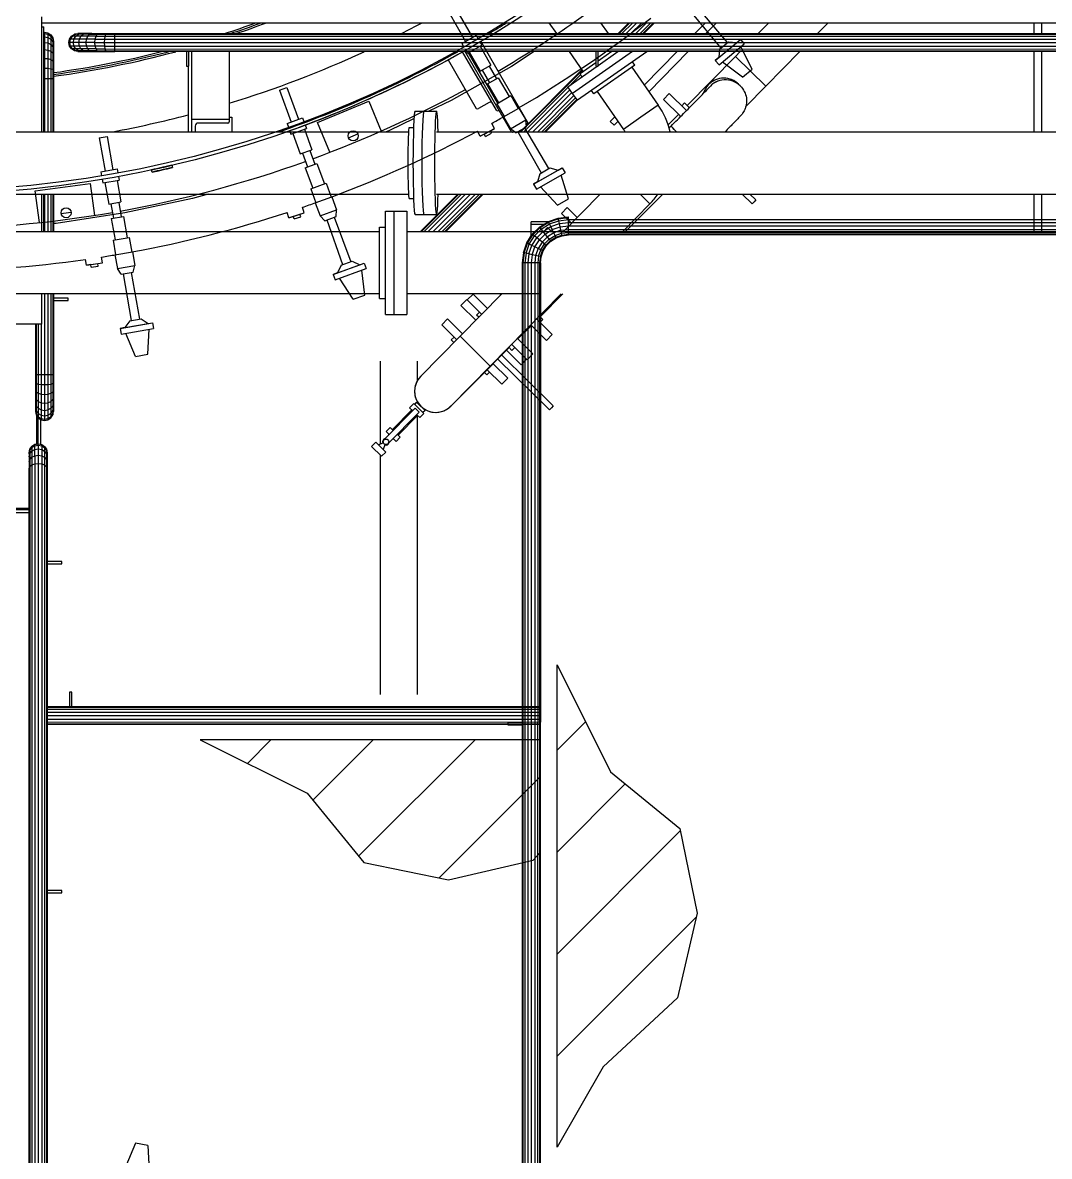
# Model space of a CAD drawing. Header units: metres. Extents: x 0 to 63075, y 0 to 44550.
# Drawn here: x 56912.6 to 57329, y 39529.9 to 39989.9 of the extents above; entities that cross this region are included whole.
import ezdxf

# ---------------------------------------------------------------- set-up
doc = ezdxf.new("R2010")
doc.units = ezdxf.units.M
doc.header["$LTSCALE"] = 75
for name, color, linetype in [('GSB', 7, 'Continuous'), ('ML6', 1, 'Continuous'), ('SDM', 7, 'Continuous'), ('SL1', 8, 'Continuous')]:
    doc.layers.add(name, color=color, linetype=linetype)
doc.styles.add('ROMANS', font='ROMANS.SHX')
doc.dimstyles.new('75___1-75', dxfattribs={"dimscale": 75, "dimtxt": 2.5, "dimasz": 2, "dimexe": 1.5, "dimexo": 1, "dimgap": 0.5, "dimtad": 1, "dimdec": 0, "dimzin": 12, "dimtxsty": 'ROMANS', "dimcen": 0, "dimclrd": 256, "dimclre": 256, "dimclrt": 3, "dimazin": 3, "dimtfac": 1, "dimtdec": 0, "dimtmove": 0, "dimatfit": 0, "dimfxl": 1, "dimlwd": -1, "dimlwe": -1, "dimarcsym": 0})
pattern_1 = [(44.99813, (316091.82, -18683.72), (-137.8813, 137.89033), [])]

# ---------------------------------------------------------------- blocks, each defined once
blk = doc.blocks.new('A$C6bae614f')
at = {"layer": 'SL1'}
h = blk.add_hatch(dxfattribs=at)
h.set_pattern_fill('_USER', color=256, scale=195, angle=44.9981, style=0, pattern_type=0)
h.set_pattern_definition(pattern_1)
h.paths.add_polyline_path([(394598, 38079.9), (394598, 39383.2), (394742.2, 39093.9), (394929.4, 38941.4), (394976.4, 38712), (394923.2, 38483.6), (394722.8, 38297.3)])
h = blk.add_hatch(dxfattribs=at)
h.set_pattern_fill('_USER', color=256, scale=195, angle=44.9981, style=0, pattern_type=0)
h.set_pattern_definition(pattern_1)
h.paths.add_polyline_path([(394598, 38079.9), (394598, 39383.2), (394742.2, 39093.9), (394929.4, 38941.4), (394976.4, 38712), (394923.2, 38483.6), (394722.8, 38297.3)])
h = blk.add_hatch(dxfattribs=at)
h.set_pattern_fill('_USER', color=256, scale=195, angle=44.9981, style=0, pattern_type=0)
h.set_pattern_definition([(44.99813, (326091.56, -18363.04), (-137.8813, 137.89033), [])])
h.paths.add_polyline_path([(394552.6, 39180.6), (393633.8, 39180.7), (393923, 39036.4), (394075.5, 38849.2), (394304.9, 38802.2), (394533.3, 38855.4), (394552.6, 39055.8)])
for p, q in [((394305.1, 41147), (394350.8, 41067.9)), ((394323.6, 41157.7), (394369.3, 41078.6)), ((394958.4, 41148.5), (395040.1, 41049.7)), ((394974.7, 41162.2), (395057.8, 41064.6)), ((393206.3, 40823.8), (393206.3, 41134.2)), ((393206.3, 41118.1), (401449.3, 41117.9)), ((394575.9, 41118.1), (394596.3, 41089)), ((394715.4, 41118.1), (394735.8, 41089)), ((394763, 41089), (394792.1, 41118.1)), ((394765.6, 41089), (394794.7, 41118.1)), ((394773.1, 41089), (394802.2, 41118.1)), ((394784.3, 41089), (394813.4, 41118.1)), ((394797.5, 41089), (394826.6, 41118.1)), ((394810.7, 41089), (394839.8, 41118.1)), ((394821.9, 41089), (394851, 41118.1)), ((394829.4, 41089), (394858.5, 41118.1)), ((394861.1, 41118.1), (394832, 41089)), ((394998.7, 41118.1), (394970, 41089)), ((395028.6, 41118.1), (395000, 41089)), ((395169.6, 41118.1), (395140.9, 41089)), ((395329.9, 41118.1), (395301.3, 41089)), ((395885.5, 41118), (395885.5, 41088.9)), ((395906.8, 41118), (395906.8, 41088.9)), ((393206.3, 41107.6), (393211.5, 41107.6)), ((393211.5, 40823.8), (393211.5, 41107.6)), ((393211.5, 41092.2), (393213.3, 41092.5)), ((393211.5, 41089.1), (393213.3, 41089.4)), ((393211.5, 41079.9), (393213.3, 41080.2)), ((393213.3, 41092.5), (393213.3, 40823.8)), ((393213.3, 41092.5), (393222.6, 41090.7)), ((393213.3, 41089.4), (393222.6, 41087.6)), ((393213.3, 41080.2), (393222.6, 41078.5)), ((393222.6, 41090.7), (393222.6, 40823.8)), ((393222.6, 41090.7), (393230.5, 41085.4)), ((393222.6, 41087.6), (393230.5, 41082.4)), ((393230.5, 41085.4), (393230.5, 40823.8)), ((393230.5, 41085.4), (393235.8, 41077.5)), ((393230.5, 41082.4), (393235.8, 41074.7)), ((393280.7, 41074), (393286, 41081.9)), ((393283.8, 41074), (393289, 41081.9)), ((393286, 41081.9), (393294, 41087.2)), ((393352.4, 41081.9), (393286, 41081.9)), ((393289, 41081.9), (393296.7, 41087.2)), ((393292.9, 41074), (393297.6, 41081.9)), ((393294, 41087.2), (393303.3, 41089)), ((393335.1, 41087.2), (393294, 41087.2)), ((393296.7, 41087.2), (393305.8, 41089)), ((393297.6, 41081.9), (393304.8, 41087.2)), ((393340.9, 41089), (393303.3, 41089)), ((393304.8, 41087.2), (393313.2, 41089)), ((393307.5, 41074), (393311.6, 41081.9)), ((393311.6, 41081.9), (393317.8, 41087.2)), ((393317.8, 41087.2), (393325.1, 41089)), ((393326.9, 41074), (393330.2, 41081.9)), ((393330.2, 41081.9), (393335.1, 41087.2)), ((393335.1, 41087.2), (393340.9, 41089)), ((393335.1, 41087.2), (393355.8, 41087.2)), ((393340.9, 41089), (393359.9, 41089)), ((393350.1, 41074), (393352.4, 41081.9)), ((393352.4, 41081.9), (393355.8, 41087.2)), ((393352.4, 41081.9), (393377.2, 41081.9)), ((393355.8, 41087.2), (393359.9, 41089)), ((393355.8, 41087.2), (393379, 41087.2)), ((393359.9, 41089), (393381, 41089)), ((393376, 41074), (393377.2, 41081.9)), ((393377.2, 41081.9), (393379, 41087.2)), ((393377.2, 41081.9), (401441.2, 41081.6)), ((393379, 41087.2), (393381, 41089)), ((393379, 41087.2), (393403.3, 41087.2)), ((393381, 41089), (393403.3, 41089)), ((393403.3, 41089), (401441.2, 41088.8)), ((393403.3, 41087.2), (393403.3, 41089)), ((393403.3, 41081.9), (393403.3, 41087.2)), ((393403.3, 41087.2), (401441.2, 41086.9)), ((393403.3, 41074), (393403.3, 41081.9)), ((394340.8, 41062.1), (394379.3, 41084.4)), ((394379.3, 41084.4), (394384.8, 41074.9)), ((393211.5, 41065.1), (393213.3, 41065.4)), ((393213.3, 41065.4), (393222.6, 41063.9)), ((393222.6, 41078.5), (393230.5, 41073.8)), ((393222.6, 41063.9), (393230.5, 41059.8)), ((393230.5, 41073.8), (393235.8, 41066.6)), ((393230.5, 41059.8), (393235.8, 41053.6)), ((393235.8, 41074.7), (393235.8, 41077.5)), ((393235.8, 41077.5), (393237.7, 41068.1)), ((393235.8, 41074.7), (393237.7, 41065.6)), ((393235.8, 41074.7), (393235.8, 40823.8)), ((393235.8, 41066.6), (393237.7, 41058.2)), ((393235.8, 41053.6), (393237.7, 41046.3)), ((393237.7, 41065.6), (393237.7, 41068.1)), ((393237.7, 41065.6), (393237.7, 40823.8)), ((393278.9, 41064.6), (393280.7, 41074)), ((393349.3, 41064.6), (393278.9, 41064.6)), ((393280.7, 41055.3), (393278.9, 41064.6)), ((393350.1, 41074), (393280.7, 41074)), ((393350.1, 41055.3), (393280.7, 41055.3)), ((393286, 41047.4), (393280.7, 41055.3)), ((393282, 41064.6), (393283.8, 41074)), ((393283.8, 41055.3), (393282, 41064.6)), ((393289, 41047.4), (393283.8, 41055.3)), ((393291.2, 41064.6), (393292.9, 41074)), ((393292.9, 41055.3), (393291.2, 41064.6)), ((393297.6, 41047.4), (393292.9, 41055.3)), ((393306, 41064.6), (393307.5, 41074)), ((393307.5, 41055.3), (393306, 41064.6)), ((393311.6, 41047.4), (393307.5, 41055.3)), ((393325.7, 41064.6), (393326.9, 41074)), ((393326.9, 41055.3), (393325.7, 41064.6)), ((393330.2, 41047.4), (393326.9, 41055.3)), ((393349.3, 41064.6), (393350.1, 41074)), ((393350.1, 41055.3), (393349.3, 41064.6)), ((393349.3, 41064.6), (393375.6, 41064.6)), ((393350.1, 41074), (393376, 41074)), ((393376, 41055.3), (393350.1, 41055.3)), ((393352.4, 41047.4), (393350.1, 41055.3)), ((393375.6, 41064.6), (393376, 41074)), ((393376, 41055.3), (393375.6, 41064.6)), ((393375.6, 41064.6), (401441.2, 41064.4)), ((393376, 41074), (401441.2, 41073.7)), ((393376, 41055.3), (401441.2, 41055)), ((393377.2, 41047.4), (393376, 41055.3)), ((393403.3, 41064.6), (393403.3, 41074)), ((393403.3, 41055.3), (393403.3, 41064.6)), ((393403.3, 41047.4), (393403.3, 41055.3)), ((394340.8, 41062.1), (394346.2, 41052.7)), ((394356, 41035.7), (394394.6, 41058)), ((394389.5, 41066.7), (394394.6, 41058)), ((394389.7, 41055.2), (394419.3, 41004)), ((394519.8, 40847.4), (394392.2, 41068.3)), ((395025.1, 41016.4), (395093.2, 41073.5)), ((395034.8, 41024.5), (395083.5, 41065.4)), ((395035.3, 41004.2), (395103.4, 41061.4)), ((395037, 41047.2), (395060.8, 41067.1)), ((395060.8, 41067.1), (395083.5, 41065.4)), ((395083.5, 41065.4), (395093.2, 41073.5)), ((395093.2, 41073.5), (395103.4, 41061.4)), ((395124.6, 40993.1), (395093.9, 41053.4)), ((393211.5, 41045.5), (393213.3, 41045.7)), ((393211.5, 41021.9), (393213.3, 41022.1)), ((393213.3, 41045.7), (393222.6, 41044.5)), ((393213.3, 41022.1), (393222.6, 41021.3)), ((393222.6, 41044.5), (393230.5, 41041.2)), ((393222.6, 41021.3), (393230.5, 41019)), ((393230.5, 41041.2), (393235.8, 41036.3)), ((393230.5, 41019), (393235.8, 41015.6)), ((393235.8, 41036.3), (393237.7, 41030.5)), ((393352.4, 41047.4), (393286, 41047.4)), ((393293.9, 41042.1), (393286, 41047.4)), ((393296.7, 41042.1), (393289, 41047.4)), ((393355.8, 41042.1), (393293.9, 41042.1)), ((393303.3, 41040.2), (393293.9, 41042.1)), ((393305.8, 41040.2), (393296.7, 41042.1)), ((393304.8, 41042.1), (393297.6, 41047.4)), ((393303.3, 41040.2), (393359.9, 41040.2)), ((393313.2, 41040.2), (393304.8, 41042.1)), ((393317.8, 41042.1), (393311.6, 41047.4)), ((393325.1, 41040.2), (393317.8, 41042.1)), ((393335.1, 41042.1), (393330.2, 41047.4)), ((393340.9, 41040.2), (393335.1, 41042.1)), ((393355.8, 41042.1), (393352.4, 41047.4)), ((393352.4, 41047.4), (393377.2, 41047.4)), ((393355.8, 41042.1), (393379, 41042.1)), ((393359.9, 41040.2), (393355.8, 41042.1)), ((393359.9, 41040.2), (393381, 41040.2)), ((393377.2, 41047.4), (401441.2, 41047.1)), ((393379, 41042.1), (393377.2, 41047.4)), ((393379, 41042.1), (401441.2, 41041.8)), ((393381, 41040.2), (393379, 41042.1)), ((393381, 41040.2), (393403.3, 41040.2)), ((393403.3, 41042.1), (393403.3, 41047.4)), ((393403.3, 41040.2), (393403.3, 41042.1)), ((401441.2, 41040), (393403.3, 41040.2)), ((393596.9, 41040.2), (393596.9, 41001.1)), ((393603.3, 41001.1), (393603.3, 41040.2)), ((393610.8, 41040.2), (393610.8, 40823.8)), ((393712.4, 41040.2), (393712.4, 40851)), ((394303.8, 41018.3), (394379.7, 40886.8)), ((394433.9, 40881.8), (394342.7, 41039.8)), ((394475.8, 40822), (394348.2, 41042.9)), ((394351, 41044.5), (394356, 41035.7)), ((394437.5, 40901), (394358.8, 41037.3)), ((394360.8, 41038.5), (394390.4, 40987.3)), ((394535.9, 41040.2), (394474.5, 41000.5)), ((394630.4, 41040.2), (394668.5, 40985.8)), ((394801.4, 41040.2), (394639.9, 40927.1)), ((394801.4, 41040.2), (394639.9, 40927.1)), ((394839.9, 41039.9), (394652.7, 40908.8)), ((394702.7, 41040.2), (394702.7, 41001.1)), ((394709.1, 41002.8), (394762.4, 41040.2)), ((394709.1, 41001.1), (394709.1, 41040.2)), ((394715.3, 41018.6), (394709.1, 41014.2)), ((394746.1, 41040.2), (394715.3, 41018.6)), ((394922, 41040.2), (394833.2, 40949.9)), ((394839.9, 41039.9), (394839.7, 41040.2)), ((394951.9, 41040.2), (394845.6, 40932.1)), ((395080.1, 41027.2), (394949.5, 40894.5)), ((395034.8, 41024.5), (395025.1, 41016.4)), ((395037, 41047.2), (395034.8, 41024.5)), ((395080.1, 41027.2), (395161.6, 40947)), ((395080.1, 41027.2), (395080.2, 41027.2)), ((395092.9, 41040.2), (395080.2, 41027.2)), ((395080.2, 41027.2), (395161.6, 40947)), ((395161.6, 40947), (395080.2, 41027.2)), ((395080.2, 41027.2), (395080.2, 41027.2)), ((395253.3, 41040.2), (395161.6, 40947)), ((395885.5, 41040.1), (395885.5, 40823.7)), ((395906.8, 41040.1), (395906.8, 40823.7)), ((393211.5, 40995.7), (393213.3, 40995.8)), ((393213.3, 40995.8), (393222.6, 40995.4)), ((393222.6, 40995.4), (393230.5, 40994.2)), ((393230.5, 40994.2), (393235.8, 40992.5)), ((393235.8, 41015.6), (393237.7, 41011.5)), ((393235.8, 40992.5), (393237.7, 40990.4)), ((393596.9, 41001.1), (393603.3, 41001.1)), ((393601.3, 41001.1), (393601.3, 40823.8)), ((394474.5, 41000.5), (394311.5, 40908.6)), ((394390.4, 40987.3), (394419.3, 41004)), ((394395.6, 40990.4), (394415.4, 40956)), ((394414, 41001), (394433.9, 40966.6)), ((394497.8, 40823.8), (394664.9, 40990.9)), ((394500.4, 40823.8), (394666, 40989.4)), ((394627, 40945.4), (394706.6, 41001.1)), ((394702.7, 41009.8), (394660.1, 40979.9)), ((394807.8, 41004), (394697.3, 40926.7)), ((394702.7, 41001.1), (394709.1, 41001.1)), ((394799.4, 40998.1), (394871.1, 40895.8)), ((394807.8, 41004), (394801.6, 41013)), ((395025.1, 41016.4), (395035.3, 41004.2)), ((395098.9, 40971.5), (395044.8, 41012.2)), ((395098.9, 40971.5), (395124.6, 40993.1)), ((393211.5, 40968.1), (393213.3, 40968.1)), ((393213.3, 40968.1), (393222.6, 40968.1)), ((393222.6, 40968.1), (393230.5, 40968.1)), ((393230.5, 40968.1), (393235.8, 40968.1)), ((393235.8, 40968.1), (393237.7, 40968.1)), ((394410.2, 40953), (394439.1, 40969.7)), ((394439.1, 40969.7), (394468.4, 40918.9)), ((394635.3, 40951.2), (394661.4, 40977.3)), ((394660.1, 40979.9), (394664.5, 40971.6)), ((393848.1, 40936), (393868.1, 40943.3)), ((393848.1, 40936), (393879.3, 40850.1)), ((393868.1, 40943.3), (393899.3, 40857.4)), ((394410.2, 40953), (394439.5, 40902.2)), ((394507.9, 40823.8), (394628.1, 40943.9)), ((394519.1, 40823.8), (394632.7, 40937.4)), ((394532.3, 40823.8), (394638.1, 40929.6)), ((394639.9, 40927.1), (394627, 40945.4)), ((394652.7, 40908.8), (394639.9, 40927.1)), ((394697.3, 40926.7), (394691.1, 40935.6)), ((394705.8, 40932.6), (394777.4, 40830.2)), ((394901.1, 40926.8), (394885.4, 40910.8)), ((394901.1, 40926.8), (394947.6, 40881)), ((395087.7, 40952.7), (395088, 40952.4)), ((395092.8, 40947.5), (395088.1, 40952.2)), ((395161.6, 40947), (395107.9, 40892.4)), ((395161.6, 40947), (395161.6, 40947)), ((393950.9, 40848.6), (394089.5, 40906)), ((394089.5, 40906), (394122.8, 40825.7)), ((394311.5, 40908.6), (394251.4, 40879.3)), ((394414.8, 40902.9), (394385.8, 40886.2)), ((394434.9, 40899.6), (394473, 40921.6)), ((394434.9, 40899.6), (394454.9, 40864.9)), ((394473, 40921.6), (394493, 40886.9)), ((394545.5, 40823.8), (394643.5, 40921.8)), ((394556.7, 40823.8), (394648.1, 40915.2)), ((394564.1, 40823.8), (394651.2, 40910.8)), ((394652.3, 40909.3), (394566.8, 40823.8)), ((394871.1, 40895.8), (394824.2, 40863)), ((394871.1, 40895.8), (394824.2, 40863)), ((394885.4, 40910.8), (394931.8, 40865.2)), ((394942.2, 40901.7), (394934.5, 40893.9)), ((394942.2, 40901.7), (394955.3, 40888.8)), ((394214.2, 40879.3), (394272.4, 40879.3)), ((394440, 40881.2), (394441.2, 40881.9)), ((394453.3, 40864), (394494.6, 40887.9)), ((394494.6, 40887.9), (394513.3, 40855.6)), ((394926.2, 40870.7), (394898.1, 40842.2)), ((394949.5, 40894.5), (394955.3, 40888.8)), ((394955.3, 40888.8), (394949.5, 40894.5)), ((394949.5, 40894.5), (394949.5, 40894.5)), ((393712.4, 40856.7), (393610.8, 40856.7)), ((393620.3, 40839.3), (393620.3, 40823.8)), ((393708.6, 40847.1), (393628.2, 40847.2)), ((393712.4, 40863), (393719.4, 40863)), ((393719.4, 40863), (393719.4, 40823.8)), ((393868.4, 40846.2), (393910.2, 40861.4)), ((393868.4, 40846.2), (393872.1, 40835.9)), ((393910.2, 40861.4), (393914, 40851.1)), ((393917.2, 40842.2), (393920.7, 40832.7)), ((393984.2, 40768.3), (393950.9, 40848.6)), ((394211.4, 40859.9), (394143.1, 40826.6)), ((394198.4, 40835.7), (394210.2, 40835.7)), ((394428.6, 40832.2), (394421.2, 40846.4)), ((394453.3, 40864), (394471.9, 40831.7)), ((394471.9, 40831.7), (394513.3, 40855.6)), ((394486.8, 40821.1), (394515, 40837.4)), ((394510.1, 40834.6), (394575, 40724.1)), ((394515, 40837.4), (394513.3, 40855.6)), ((394515.4, 40844.9), (394514.4, 40844.2)), ((394519.8, 40847.4), (394515.4, 40844.9)), ((394741.2, 40851.9), (394753.5, 40864.4)), ((394751.9, 40841.4), (394741.2, 40851.9)), ((394751.9, 40841.4), (394762.2, 40851.9)), ((394824.2, 40863), (394777.4, 40830.2)), ((394905.7, 40839), (394900.7, 40834)), ((394920.9, 40823.7), (394905.7, 40839)), ((392050, 40823.8), (394196.6, 40823.8)), ((393361.3, 40807.5), (393382.3, 40811.2)), ((393361.3, 40807.5), (393377.2, 40717.5)), ((393382.3, 40811.2), (393398.1, 40721.2)), ((393875.4, 40827), (393878.8, 40817.5)), ((393878.8, 40817.5), (393920.7, 40832.7)), ((393884.1, 40819.4), (393904.3, 40763.9)), ((393915.4, 40830.8), (393935.7, 40775.3)), ((394143.1, 40826.6), (394136.3, 40823.8)), ((394272.4, 40823.8), (397194.3, 40823.7)), ((394390, 40811.8), (394382.7, 40825.4)), ((394390, 40811.8), (394428.6, 40832.2)), ((394400.9, 40817.5), (394390, 40811.8)), ((394400.9, 40817.5), (394417.7, 40826.4)), ((394404.2, 40811.4), (394400.9, 40817.5)), ((394404.2, 40811.4), (394420.9, 40820.2)), ((394417.7, 40826.4), (394428.6, 40832.2)), ((394420.9, 40820.2), (394417.7, 40826.4)), ((394486.8, 40821.1), (394471.9, 40831.7)), ((394475.8, 40822), (394476.9, 40822.6)), ((394476.9, 40822.6), (394481.2, 40825.1)), ((394491.6, 40823.9), (394554.9, 40712.5)), ((393904.3, 40763.9), (393935.7, 40775.3)), ((393929.9, 40773.2), (393943.5, 40736)), ((393910, 40766), (393923.5, 40728.7)), ((393365.7, 40715.5), (393409.6, 40723.2)), ((393365.7, 40715.5), (393367.6, 40704.8)), ((393409.6, 40723.2), (393411.5, 40712.5)), ((393503.9, 40714.8), (393502.5, 40721)), ((393557.2, 40733.3), (393558.6, 40727.1)), ((393917.8, 40726.6), (393949.2, 40738)), ((393917.8, 40726.6), (393937.9, 40671.5)), ((393949.2, 40738), (393969.3, 40683)), ((394534.4, 40682.3), (394611.4, 40726.7)), ((394542.3, 40668.6), (394619.3, 40713)), ((394545.4, 40688.6), (394600.4, 40720.4)), ((394551.5, 40710.5), (394578.4, 40726.1)), ((394578.4, 40726.1), (394600.4, 40720.4)), ((394600.4, 40720.4), (394611.4, 40726.7)), ((394611.4, 40726.7), (394619.3, 40713)), ((393188.1, 40664.5), (393336.9, 40684.1)), ((393336.9, 40684.1), (393348.2, 40597.9)), ((393369.3, 40695.4), (393371, 40685.5)), ((393371, 40685.5), (393414.9, 40693.2)), ((393376.5, 40686.4), (393386.8, 40628.2)), ((393409.4, 40692.2), (393419.7, 40634)), ((393413.1, 40703.1), (393414.9, 40693.2)), ((393932.9, 40669.7), (393974.3, 40684.8)), ((393974.3, 40684.8), (393987.9, 40647.2)), ((394545.4, 40688.6), (394534.4, 40682.3)), ((394534.4, 40682.3), (394542.3, 40668.6)), ((394551.5, 40710.5), (394545.4, 40688.6)), ((394628.4, 40642.1), (394608.6, 40706.8)), ((392055.2, 40655.6), (394196.6, 40655.5)), ((393199.5, 40578.3), (393188.1, 40664.5)), ((393206.3, 40553.8), (393206.3, 40655.5)), ((393211.5, 40553.8), (393211.5, 40655.5)), ((393213.3, 40655.5), (393213.3, 40553.8)), ((393222.6, 40655.5), (393222.6, 40553.8)), ((393230.5, 40655.5), (393230.5, 40553.8)), ((393235.8, 40655.5), (393235.8, 40553.8)), ((393237.7, 40655.5), (393237.7, 40553.8)), ((393655.4, 40655.5), (393612.9, 40643.7)), ((393932.9, 40669.7), (393946.6, 40632.1)), ((394227.7, 40553.8), (394329.5, 40655.5)), ((394230.4, 40553.8), (394332.1, 40655.5)), ((394237.9, 40553.8), (394339.6, 40655.5)), ((394249, 40553.8), (394350.8, 40655.5)), ((394262.3, 40553.8), (394364, 40655.5)), ((394272.3, 40655.5), (397194.3, 40655.4)), ((394275.5, 40553.8), (394377.2, 40655.5)), ((394286.7, 40553.8), (394388.4, 40655.5)), ((394294.1, 40553.8), (394395.9, 40655.5)), ((394398.5, 40655.5), (394296.8, 40553.8)), ((394599.3, 40625.3), (394553.1, 40674.7)), ((394714.3, 40655.5), (394614.2, 40553.8)), ((394883.8, 40655.5), (394782.1, 40553.7)), ((394848.8, 40629.2), (394822.1, 40655.5)), ((394822.1, 40655.5), (394848.8, 40629.2)), ((394848.8, 40629.2), (394822.1, 40655.5)), ((394848.8, 40629.2), (394822.1, 40655.5)), ((395124.6, 40628.8), (395097.5, 40655.5)), ((395135.1, 40639.5), (395118.9, 40655.5)), ((395885.5, 40655.4), (395885.5, 40553.7)), ((395906.8, 40655.4), (395906.8, 40553.7)), ((393386.8, 40628.2), (393419.7, 40634)), ((393392.8, 40629.3), (393399.6, 40590.2)), ((393413.7, 40633), (393420.6, 40593.9)), ((393612.9, 40643.7), (393429.9, 40604.4)), ((393915, 40604.5), (393910.2, 40619.7)), ((393944.8, 40631.5), (393989.7, 40647.8)), ((393944.8, 40631.5), (393957.5, 40596.5)), ((393989.7, 40647.8), (394002.4, 40612.8)), ((394198.4, 40643.6), (394210.2, 40643.6)), ((394599.3, 40625.3), (394628.4, 40642.1)), ((394848.8, 40629.2), (394774.6, 40553.7)), ((394848.8, 40629.2), (394848.8, 40629.2)), ((394848.8, 40629.2), (394848.8, 40629.2)), ((395129.9, 40634.1), (395124.6, 40628.8)), ((395135.1, 40639.5), (395129.9, 40634.1)), ((393429.9, 40604.4), (393244.8, 40576.2)), ((393393.7, 40589.2), (393426.5, 40595)), ((393393.7, 40589.2), (393403.8, 40531.5)), ((393426.5, 40595), (393436.7, 40537.3)), ((393873.4, 40591.1), (393868.6, 40605.8)), ((393873.4, 40591.1), (393915, 40604.5)), ((393885.1, 40594.9), (393873.4, 40591.1)), ((393885.1, 40594.9), (393903.3, 40600.7)), ((393887.3, 40588.2), (393885.1, 40594.9)), ((393887.3, 40588.2), (393905.3, 40594)), ((393903.3, 40600.7), (393915, 40604.5)), ((393905.3, 40594), (393903.3, 40600.7)), ((393957.5, 40596.5), (394002.4, 40612.8)), ((393970.3, 40583.5), (393957.5, 40596.5)), ((393970.3, 40583.5), (394001, 40594.6)), ((393995.7, 40592.7), (394040.4, 40472.6)), ((394001, 40594.6), (394002.4, 40612.8)), ((394134, 40469.6), (394134, 40609.3)), ((394134, 40609.3), (394192.2, 40609.3)), ((394157.9, 40469.6), (394157.9, 40609.3)), ((394192.2, 40609.3), (394192.2, 40469.6)), ((394214.2, 40599.9), (394272.3, 40599.9)), ((394574.3, 40581.3), (394600.6, 40590.5)), ((394600.6, 40590.5), (394628.3, 40593.6)), ((394601, 40588.6), (394600.6, 40590.5)), ((394601, 40588.6), (394628.3, 40591.7)), ((394625.1, 40619.2), (394609.5, 40603.2)), ((394609.5, 40603.2), (394636.6, 40576.5)), ((394625.1, 40619.2), (394652.3, 40592.5)), ((394628.3, 40546.6), (394628.3, 40593.6)), ((393244.8, 40576.2), (393237.7, 40575.6)), ((393975.6, 40585.4), (394018.6, 40464.7)), ((394118.2, 40565.7), (394134, 40565.7)), ((394118.2, 40469.6), (394118.2, 40565.7)), ((394573.6, 40580.8), (394528.3, 40580.8)), ((394528.3, 40542.4), (394528.3, 40580.8)), ((394528.3, 40574.2), (394563, 40574.2)), ((394531, 40546.7), (394550.7, 40566.4)), ((394532.5, 40545.6), (394551.9, 40565)), ((394536.6, 40542.3), (394555.2, 40560.8)), ((394550.7, 40566.4), (394574.3, 40581.3)), ((394551.9, 40565), (394550.7, 40566.4)), ((394551.9, 40565), (394575.1, 40579.6)), ((394555.2, 40560.8), (394551.9, 40565)), ((394555.2, 40560.8), (394577.4, 40574.8)), ((394560.1, 40554.7), (394555.2, 40560.8)), ((394560.1, 40554.7), (394580.8, 40567.7)), ((394560.8, 40553.8), (394572, 40565.2)), ((394565.9, 40547.4), (394584.9, 40559.3)), ((394583.7, 40553.8), (394572, 40565.2)), ((394575.1, 40579.6), (394574.3, 40581.3)), ((394575.1, 40579.6), (394601, 40588.6)), ((394577.4, 40574.8), (394575.1, 40579.6)), ((394577.4, 40574.8), (394602.2, 40583.5)), ((394580.8, 40567.7), (394577.4, 40574.8)), ((394580.8, 40567.7), (394604, 40575.8)), ((394584.9, 40559.3), (394580.8, 40567.7)), ((394584.9, 40559.3), (394606, 40566.7)), ((394588.9, 40550.9), (394584.9, 40559.3)), ((394602.2, 40583.5), (394601, 40588.6)), ((394602.2, 40583.5), (394628.3, 40586.4)), ((394604, 40575.8), (394602.2, 40583.5)), ((394604, 40575.8), (394628.3, 40578.5)), ((394606, 40566.7), (394604, 40575.8)), ((394606, 40566.7), (394628.3, 40569.2)), ((394608.1, 40557.6), (394606, 40566.7)), ((394608.1, 40557.6), (394628.3, 40559.8)), ((394628.3, 40586.4), (396614.8, 40586.4)), ((394628.3, 40578.5), (396614.8, 40578.4)), ((394628.3, 40569.2), (396614.8, 40569.1)), ((394628.3, 40559.8), (396614.8, 40559.8)), ((394118.2, 40553.8), (392055.2, 40553.8)), ((393398.6, 40530.5), (393442, 40538.2)), ((393398.6, 40530.5), (393405.5, 40491.2)), ((393442, 40538.2), (393448.9, 40498.8)), ((397118.2, 40553.7), (394192.2, 40553.8)), ((394516.2, 40523.2), (394531, 40546.7)), ((394517.9, 40522.3), (394532.5, 40545.6)), ((394522.6, 40520.1), (394536.6, 40542.3)), ((394529.8, 40516.6), (394542.8, 40537.3)), ((394532.5, 40545.6), (394531, 40546.7)), ((394536.6, 40542.3), (394532.5, 40545.6)), ((394542.8, 40537.3), (394536.6, 40542.3)), ((394538.2, 40512.6), (394550.1, 40531.5)), ((394542.8, 40537.3), (394560.1, 40554.7)), ((394550.1, 40531.5), (394542.8, 40537.3)), ((394550.1, 40531.5), (394565.9, 40547.4)), ((394557.4, 40525.7), (394550.1, 40531.5)), ((394571.8, 40540.1), (394557.4, 40525.7)), ((394565.9, 40547.4), (394560.1, 40554.7)), ((394563.6, 40520.8), (394576.7, 40533.9)), ((394571.8, 40540.1), (394565.9, 40547.4)), ((394567.7, 40517.5), (394580, 40529.7)), ((394569.2, 40516.3), (394581.1, 40528.3)), ((394588.9, 40550.9), (394571.8, 40540.1)), ((394576.7, 40533.9), (394571.8, 40540.1)), ((394576.7, 40533.9), (394592.4, 40543.7)), ((394580, 40529.7), (394576.7, 40533.9)), ((394580, 40529.7), (394594.7, 40539)), ((394581.1, 40528.3), (394580, 40529.7)), ((394581.1, 40528.3), (394595.5, 40537.3)), ((394608.1, 40557.6), (394588.9, 40550.9)), ((394592.4, 40543.7), (394588.9, 40550.9)), ((394592.4, 40543.7), (394609.9, 40549.8)), ((394594.7, 40539), (394592.4, 40543.7)), ((394594.7, 40539), (394611, 40544.7)), ((394595.5, 40537.3), (394594.7, 40539)), ((394595.5, 40537.3), (394611.5, 40542.9)), ((394609.9, 40549.8), (394608.1, 40557.6)), ((394609.9, 40549.8), (394628.3, 40551.9)), ((394611, 40544.7), (394609.9, 40549.8)), ((394611, 40544.7), (394628.3, 40546.6)), ((394611.5, 40542.9), (394611, 40544.7)), ((394611.5, 40542.9), (394628.3, 40544.8)), ((394628.3, 40551.9), (396614.8, 40551.9)), ((394628.3, 40544.8), (394628.3, 40546.6)), ((394628.3, 40546.6), (396614.8, 40546.6)), ((396614.8, 40544.7), (394628.3, 40544.8)), ((393403.7, 40490.8), (393450.7, 40499.1)), ((393450.7, 40499.1), (393457.2, 40462.5)), ((394507, 40496.9), (394516.2, 40523.2)), ((394508.8, 40496.4), (394517.9, 40522.3)), ((394514, 40495.3), (394522.6, 40520.1)), ((394517.9, 40522.3), (394516.2, 40523.2)), ((394522.6, 40520.1), (394517.9, 40522.3)), ((394521.7, 40493.5), (394529.8, 40516.6)), ((394529.8, 40516.6), (394522.6, 40520.1)), ((394538.2, 40512.6), (394529.8, 40516.6)), ((394530.8, 40491.4), (394538.2, 40512.6)), ((394546.6, 40508.5), (394538.2, 40512.6)), ((394546.6, 40508.5), (394539.9, 40489.4)), ((394557.4, 40525.7), (394546.6, 40508.5)), ((394553.7, 40505.1), (394546.6, 40508.5)), ((394547.6, 40487.6), (394553.7, 40505.1)), ((394552.8, 40486.4), (394558.5, 40502.8)), ((394553.7, 40505.1), (394563.6, 40520.8)), ((394558.5, 40502.8), (394553.7, 40505.1)), ((394554.6, 40486), (394560.2, 40502)), ((394563.6, 40520.8), (394557.4, 40525.7)), ((394558.5, 40502.8), (394567.7, 40517.5)), ((394560.2, 40502), (394558.5, 40502.8)), ((394560.2, 40502), (394569.2, 40516.3)), ((394567.7, 40517.5), (394563.6, 40520.8)), ((394569.2, 40516.3), (394567.7, 40517.5)), ((393326.4, 40463.5), (393324.2, 40478.8)), ((393326.4, 40463.5), (393369.7, 40469.4)), ((393338.6, 40465.1), (393357.4, 40467.7)), ((393357.4, 40467.7), (393369.7, 40469.4)), ((393358.3, 40460.8), (393357.4, 40467.7)), ((393369.7, 40469.4), (393367.5, 40485.3)), ((393403.7, 40490.8), (393410.2, 40454.2)), ((393993.2, 40438.4), (394076.7, 40468.8)), ((394014.9, 40463.3), (394044.1, 40473.9)), ((394044.1, 40473.9), (394064.8, 40464.6)), ((394064.8, 40464.6), (394076.7, 40468.8)), ((394076.7, 40468.8), (394082.1, 40454)), ((394118.2, 40373.6), (394118.2, 40469.6)), ((394134, 40329.9), (394134, 40469.6)), ((394157.9, 40329.9), (394157.9, 40469.6)), ((394192.2, 40469.6), (394192.2, 40329.9)), ((394503.9, 40469.2), (394503.7, 35488.4)), ((394503.9, 40469.2), (394503.7, 35488.4)), ((394507, 40496.9), (394503.9, 40469.2)), ((394505.7, 40469.2), (394503.9, 40469.2)), ((394505.7, 40469.2), (394505.6, 35476.7)), ((394505.7, 40469.2), (394505.6, 35476.7)), ((394508.8, 40496.4), (394505.7, 40469.2)), ((394511, 40469.2), (394505.7, 40469.2)), ((394508.8, 40496.4), (394507, 40496.9)), ((394514, 40495.3), (394508.8, 40496.4)), ((394511, 40469.2), (394510.9, 35468.8)), ((394511, 40469.2), (394510.9, 35468.8)), ((394514, 40495.3), (394511, 40469.2)), ((394518.9, 40469.2), (394511, 40469.2)), ((394521.7, 40493.5), (394514, 40495.3)), ((394518.9, 40469.2), (394518.8, 35463.5)), ((394518.9, 40469.2), (394518.8, 35463.5)), ((394521.7, 40493.5), (394518.9, 40469.2)), ((394528.3, 40469.2), (394518.9, 40469.2)), ((394530.8, 40491.4), (394521.7, 40493.5)), ((394528.3, 40469.2), (394528.1, 35461.7)), ((394528.3, 40469.2), (394528.1, 35461.7)), ((394530.8, 40491.4), (394528.3, 40469.2)), ((394537.6, 40469.2), (394528.3, 40469.2)), ((394539.9, 40489.4), (394530.8, 40491.4)), ((394537.6, 40469.2), (394537.5, 35463.5)), ((394537.6, 40469.2), (394537.5, 35463.5)), ((394539.9, 40489.4), (394537.6, 40469.2)), ((394545.5, 40469.2), (394537.6, 40469.2)), ((394547.6, 40487.6), (394539.9, 40489.4)), ((394545.5, 40469.2), (394545.4, 35468.8)), ((394545.5, 40469.2), (394545.4, 35468.8)), ((394547.6, 40487.6), (394545.5, 40469.2)), ((394550.8, 40469.2), (394545.5, 40469.2)), ((394552.8, 40486.4), (394547.6, 40487.6)), ((394550.8, 40469.2), (394550.7, 35476.7)), ((394550.8, 40469.2), (394550.7, 35476.7)), ((394552.8, 40486.4), (394550.8, 40469.2)), ((394552.7, 40469.2), (394550.8, 40469.2)), ((394552.7, 40469.2), (394552.5, 35488.6)), ((394552.7, 40469.2), (394552.5, 35488.6)), ((394552.7, 40469.2), (394554.6, 40486)), ((394554.6, 40486), (394552.8, 40486.4)), ((393338.6, 40465.1), (393326.4, 40463.5)), ((393339.6, 40458.2), (393338.6, 40465.1)), ((393339.6, 40458.2), (393358.3, 40460.8)), ((393410.2, 40454.2), (393457.2, 40462.5)), ((393420.5, 40439.1), (393410.2, 40454.2)), ((393420.5, 40439.1), (393452.6, 40444.8)), ((393426.1, 40440.1), (393447.4, 40313.7)), ((393447.1, 40443.8), (393470.2, 40317.7)), ((393452.6, 40444.8), (393457.2, 40462.5)), ((394005.1, 40442.8), (393993.2, 40438.4)), ((393993.2, 40438.4), (393998.6, 40423.6)), ((393998.6, 40423.6), (394082.1, 40454)), ((394005.1, 40442.8), (394064.8, 40464.6)), ((394014.9, 40463.3), (394005.1, 40442.8)), ((394078.7, 40382.6), (394070.5, 40449.7)), ((394047.1, 40371.1), (394010.2, 40427.8)), ((394118.2, 40385.5), (392055.2, 40385.6)), ((393206.3, 40303.6), (393206.3, 40385.5)), ((393213.3, 40385.5), (393213.3, 40043.7)), ((393222.6, 40385.5), (393222.6, 40048.7)), ((393230.5, 40385.5), (393230.5, 40050.9)), ((393235.8, 40385.5), (393235.8, 40061.5)), ((393237.7, 40385.5), (393237.7, 40070.6)), ((393276.8, 40374.5), (393237.7, 40374.5)), ((393276.8, 40368.1), (393276.8, 40374.5)), ((394047.1, 40371.1), (394078.7, 40382.6)), ((394552.5, 40385.5), (394192.2, 40385.5)), ((394448.6, 40385.5), (394335.9, 40271)), ((394355.2, 40369.4), (394371, 40385.2)), ((394410, 40346.2), (394371, 40385.2)), ((394609, 40385.5), (394417.4, 40190.8)), ((394441.4, 40378.2), (394441.4, 40378.2)), ((394441.4, 40378.2), (394441.4, 40378.2)), ((394441.4, 40378.2), (394441.4, 40378.2)), ((394441.4, 40378.2), (394441.4, 40378.2)), ((394443.6, 40385.5), (394446.1, 40383)), ((394613.8, 40385.5), (394552.2, 40323.9)), ((393237.7, 40368.1), (393276.8, 40368.1)), ((394118.2, 40373.6), (394134, 40373.6)), ((394353.7, 40370.5), (394338, 40354.6)), ((394338, 40354.6), (394378.8, 40314.5)), ((394353.7, 40370.5), (394371.1, 40353.4)), ((394394.3, 40330.3), (394355.2, 40369.4)), ((393443.5, 40313), (393474.1, 40318.4)), ((393474.1, 40318.4), (393492.9, 40305.6)), ((394134, 40329.9), (394192.2, 40329.9)), ((394286.2, 40301.9), (394301.9, 40317.9)), ((394342.6, 40277.8), (394301.9, 40317.9)), ((394380.6, 40328.5), (394388.3, 40336.2)), ((394386.6, 40322.5), (394380.6, 40328.5)), ((394542.6, 40318.1), (394584.9, 40275.8)), ((394550.3, 40325.9), (394559.5, 40316.6)), ((394559.5, 40316.6), (394551.8, 40308.9)), ((393206.3, 40303.6), (393054.3, 40303.6)), ((393188.9, 40303.6), (393188.9, 40068.1)), ((393190.7, 40303.6), (393190.7, 40069.6)), ((393196, 40303.6), (393196, 40053.8)), ((393203.9, 40303.6), (393203.9, 40045.6)), ((393417.8, 40292.3), (393505.4, 40307.7)), ((393430.3, 40294.6), (393417.8, 40292.3)), ((393417.8, 40292.3), (393420.6, 40276.7)), ((393420.6, 40276.7), (393508.1, 40292.2)), ((393443.5, 40313), (393430.3, 40294.6)), ((393430.3, 40294.6), (393492.9, 40305.6)), ((393492.3, 40222.4), (393495.9, 40290)), ((393492.9, 40305.6), (393505.4, 40307.7)), ((393505.4, 40307.7), (393508.1, 40292.2)), ((394326.9, 40261.8), (394286.2, 40301.9)), ((394528.7, 40300.4), (394492.2, 40263.9)), ((394526.9, 40302.1), (394569.1, 40260)), ((393459.2, 40216.6), (393432.8, 40278.9)), ((394229.3, 40162.7), (394335.9, 40271)), ((394311.9, 40261.3), (394319.6, 40269.1)), ((394319.3, 40254), (394311.9, 40261.3)), ((394335.9, 40271), (394335.9, 40271)), ((394335.9, 40271), (394417.4, 40190.8)), ((394417.4, 40190.8), (394335.9, 40271)), ((394335.9, 40271), (394417.4, 40190.8)), ((394335.9, 40271), (394335.9, 40271)), ((394532.6, 40223.5), (394490.8, 40265.4)), ((394584.9, 40275.8), (394569.1, 40260)), ((393459.2, 40216.6), (393492.3, 40222.4)), ((394468.7, 40240.4), (394384.7, 40156.4)), ((394461.5, 40233.2), (394501, 40194.3)), ((394476, 40233.1), (394467.4, 40241.6)), ((394516.8, 40207.7), (394475.1, 40249.4)), ((394476, 40233.1), (394483.7, 40240.8)), ((394516.8, 40207.7), (394532.6, 40223.5)), ((394120.3, 40203.6), (394120.2, 39979.9)), ((394220.3, 40203.6), (394220.3, 40150.6)), ((394417.4, 40190.8), (394310.8, 40082.5)), ((394417.4, 40190.8), (394417.4, 40190.8)), ((394464.8, 40157.5), (394425, 40196.7)), ((394577.2, 40072.6), (394437.9, 40209.6)), ((394587.7, 40083.2), (394448.5, 40220.2)), ((394515.5, 40209), (394501, 40194.3)), ((393188.9, 40168.1), (393190.7, 40168.1)), ((393190.7, 40168.1), (393196, 40168.1)), ((393196, 40168.1), (393203.9, 40168.1)), ((393203.9, 40168.1), (393213.3, 40168.1)), ((393213.3, 40168.1), (393222.6, 40168.1)), ((393222.6, 40168.1), (393230.5, 40168.1)), ((393230.5, 40168.1), (393235.8, 40168.1)), ((393235.8, 40168.1), (393237.7, 40168.1)), ((394408.1, 40166.6), (394401.5, 40173.1)), ((394408.1, 40166.6), (394415.7, 40174.4)), ((394449.1, 40141.6), (394409.2, 40180.9)), ((393188.9, 40145.9), (393190.7, 40143.8)), ((393190.7, 40143.8), (393196, 40142)), ((393196, 40142), (393203.9, 40140.9)), ((393203.9, 40140.9), (393213.3, 40140.4)), ((393213.3, 40140.4), (393222.6, 40140.9)), ((393222.6, 40140.9), (393230.5, 40142)), ((393230.5, 40142), (393235.8, 40143.8)), ((393235.8, 40143.8), (393237.7, 40145.9)), ((394310.5, 40082.2), (394384.7, 40156.4)), ((394384.7, 40156.4), (394384.1, 40157)), ((394384.7, 40156.4), (394384.1, 40157)), ((394449.1, 40141.6), (394464.8, 40157.5)), ((393188.9, 40124.7), (393190.7, 40120.7)), ((393188.9, 40105.8), (393190.7, 40100)), ((393190.7, 40120.7), (393196, 40117.3)), ((393190.7, 40100), (393196, 40095)), ((393196, 40117.3), (393203.9, 40115)), ((393203.9, 40115), (393213.3, 40114.2)), ((393213.3, 40114.2), (393222.6, 40115)), ((393222.6, 40115), (393230.5, 40117.3)), ((393230.5, 40117.3), (393235.8, 40120.7)), ((393230.5, 40095), (393235.8, 40100)), ((393235.8, 40120.7), (393237.7, 40124.7)), ((393235.8, 40100), (393237.7, 40105.8)), ((393188.9, 40089.9), (393190.7, 40082.6)), ((393188.9, 40078), (393190.7, 40069.6)), ((393188.9, 40070.6), (393190.7, 40061.5)), ((393188.9, 40068.1), (393190.7, 40058.8)), ((393190.7, 40082.6), (393196, 40076.5)), ((393190.7, 40069.6), (393196, 40062.5)), ((393190.7, 40069.6), (393190.7, 40061.5)), ((393196, 40095), (393203.9, 40091.7)), ((393196, 40076.5), (393203.9, 40072.3)), ((393203.9, 40091.7), (393213.3, 40090.6)), ((393203.9, 40072.3), (393213.3, 40070.9)), ((393213.3, 40090.6), (393222.6, 40091.7)), ((393213.3, 40070.9), (393222.6, 40072.3)), ((393222.6, 40091.7), (393230.5, 40095)), ((393222.6, 40072.3), (393230.5, 40076.5)), ((393230.5, 40076.5), (393235.8, 40082.6)), ((393230.5, 40062.5), (393235.8, 40069.6)), ((393235.8, 40082.6), (393237.7, 40089.9)), ((393235.8, 40069.6), (393237.7, 40078)), ((393235.8, 40061.5), (393237.7, 40070.6)), ((393235.8, 40058.8), (393237.7, 40068.1)), ((393237.7, 40070.6), (393237.7, 40068.1)), ((394214.4, 40076.8), (394130.3, 39991.2)), ((394153.3, 40019.1), (394205.6, 40072.3)), ((394210.8, 40089.5), (394199.6, 40078.2)), ((394199.6, 40078.2), (394207.9, 40070.1)), ((394210.8, 40089.5), (394237.9, 40062.8)), ((394218.6, 40093), (394213, 40087.2)), ((394214.4, 40076.8), (394225.1, 40066.2)), ((394218.6, 40093), (394241.3, 40070.7)), ((394220.3, 40094.5), (394220.3, 40091.4)), ((394241.3, 40070.7), (394235.6, 40065)), ((394582.5, 40077.9), (394577.2, 40072.6)), ((394587.7, 40083.2), (394582.5, 40077.9)), ((393190.7, 40061.5), (393196, 40053.8)), ((393190.7, 40061.5), (393190.7, 40058.8)), ((393190.7, 40058.8), (393196, 40050.9)), ((393191.5, 40057.6), (393191.5, 39979.9)), ((393196, 40062.5), (393203.9, 40057.7)), ((393196, 40053.8), (393196, 40050.9)), ((393196, 40053.8), (393203.9, 40048.7)), ((393196, 40050.9), (393203.9, 40045.6)), ((393196.3, 39980.8), (393196.3, 40050.7)), ((393203.2, 39979.4), (393203.2, 40046)), ((393203.9, 40057.7), (393213.3, 40056)), ((393203.9, 40048.7), (393213.3, 40046.8)), ((393203.9, 40045.6), (393213.3, 40043.7)), ((393213.3, 40056), (393222.6, 40057.7)), ((393213.3, 40046.8), (393222.6, 40048.7)), ((393213.3, 40043.7), (393222.6, 40045.6)), ((393222.6, 40057.7), (393230.5, 40062.5)), ((393222.6, 40048.7), (393230.5, 40053.8)), ((393222.6, 40045.6), (393230.5, 40050.9)), ((393222.6, 40048.7), (393222.6, 40045.6)), ((393230.5, 40053.8), (393235.8, 40061.5)), ((393230.5, 40050.9), (393235.8, 40058.8)), ((393235.8, 40061.5), (393235.8, 40058.8)), ((394225.1, 40066.2), (394141, 39980.7)), ((394168.5, 40004.1), (394220.8, 40057.3)), ((394218.5, 40059.5), (394226.8, 40051.4)), ((394220.2, 40056.8), (394220.2, 39303.6)), ((394237.9, 40062.8), (394226.8, 40051.4)), ((394136.2, 40013.7), (394147.3, 40025)), ((394144.4, 40005.6), (394136.2, 40013.7)), ((394155.5, 40016.9), (394147.3, 40025)), ((393186.9, 39979), (393179, 39973.7)), ((393179.1, 39973.7), (393187, 39979)), ((393191.5, 39979.9), (393186.9, 39979)), ((393186.9, 39979), (393187, 39979)), ((393187, 39979), (393196.3, 39980.8)), ((393187, 39975.4), (393187, 39979)), ((393187, 39975.4), (393196.3, 39977.2)), ((393196.3, 39977.2), (393196.3, 39980.8)), ((393196.3, 39980.8), (393196.3, 39980.8)), ((393196.3, 39980.8), (393205.7, 39979)), ((393196.3, 39977.2), (393196.3, 39966.7)), ((393196.3, 39977.2), (393205.7, 39975.4)), ((393205.7, 39975.4), (393205.7, 39979)), ((393205.7, 39979), (393213.6, 39973.7)), ((394107.9, 39985), (394096.8, 39973.7)), ((394107.9, 39985), (394135.1, 39958.3)), ((394127.3, 39982.6), (394115.2, 39977.8)), ((394132.4, 39977.6), (394127.8, 39965.4)), ((394142.2, 40003.4), (394143.4, 40006.6)), ((394152.9, 39992.8), (394156.1, 39994.1)), ((394163.3, 39987), (394155.1, 39995.1)), ((394163.3, 39987), (394174.4, 39998.3)), ((394174.4, 39998.3), (394166.2, 40006.4)), ((393171.9, 39956.4), (393173.8, 39965.8)), ((393173.7, 39965.8), (393171.9, 39956.4)), ((393171.9, 39953.5), (393173.8, 39962.6)), ((393171.9, 39956.4), (393171.9, 39956.4)), ((393171.9, 39956.4), (393171.9, 39953.5)), ((393171.9, 39956.4), (393171.9, 39956.1)), ((393171.9, 39953.5), (393171.9, 39945.1)), ((393171.9, 39945.1), (393173.8, 39953.4)), ((393179, 39973.7), (393173.7, 39965.8)), ((393173.7, 39965.8), (393173.8, 39965.8)), ((393173.8, 39965.8), (393179.1, 39973.7)), ((393173.8, 39962.6), (393179.1, 39970.3)), ((393173.8, 39962.6), (393173.8, 39965.8)), ((393173.8, 39962.6), (393173.8, 39953.4)), ((393173.8, 39953.4), (393179.1, 39960.4)), ((393173.8, 39953.4), (393173.8, 39938.5)), ((393179, 39973.7), (393179.1, 39973.7)), ((393179.1, 39970.3), (393187, 39975.4)), ((393179.1, 39970.3), (393179.1, 39973.7)), ((393179.1, 39970.3), (393179.1, 39960.4)), ((393179.1, 39960.4), (393187, 39965.1)), ((393179.1, 39960.4), (393179.1, 39944.5)), ((393179.1, 39944.5), (393187, 39948.5)), ((393187, 39965.1), (393187, 39975.4)), ((393187, 39965.1), (393196.3, 39966.7)), ((393187, 39948.5), (393187, 39965.1)), ((393187, 39948.5), (393196.3, 39949.9)), ((393187, 39948.5), (393187, 39926.6)), ((393196.3, 39966.7), (393196.3, 39949.9)), ((393196.3, 39966.7), (393205.7, 39965.1)), ((393196.3, 39949.9), (393205.7, 39948.5)), ((393196.3, 39949.9), (393196.3, 39927.6)), ((393205.7, 39975.4), (393213.6, 39970.3)), ((393205.7, 39975.4), (393205.7, 39965.1)), ((393205.7, 39965.1), (393213.6, 39960.4)), ((393205.7, 39965.1), (393205.7, 39948.5)), ((393205.7, 39948.5), (393205.7, 39926.6)), ((393205.7, 39948.5), (393213.6, 39944.5)), ((393213.6, 39973.7), (393218.9, 39965.8)), ((393213.6, 39970.3), (393213.6, 39973.7)), ((393213.6, 39970.3), (393213.6, 39960.4)), ((393213.6, 39970.3), (393218.9, 39962.6)), ((393213.6, 39960.4), (393213.6, 39944.5)), ((393213.6, 39960.4), (393218.9, 39953.4)), ((393218.9, 39962.6), (393218.9, 39965.8)), ((393218.9, 39965.8), (393220.7, 39956.4)), ((393218.9, 39962.6), (393220.7, 39953.5)), ((393218.9, 39962.6), (393218.9, 39953.4)), ((393218.9, 39953.4), (393218.9, 39938.5)), ((393218.9, 39953.4), (393220.7, 39945.1)), ((393220.7, 39953.5), (393220.7, 39956.4)), ((393220.7, 39953.5), (393220.7, 39945.1)), ((394096.8, 39973.7), (394123.9, 39947)), ((394120.2, 39950.6), (394120.2, 39303.6)), ((394135.1, 39958.3), (394123.9, 39947)), ((393171.9, 39945.1), (393171.9, 39931.5)), ((393171.9, 39931.5), (393173.8, 39938.5)), ((393171.9, 39931.5), (393171.9, 39913.7)), ((393171.9, 39913.7), (393173.8, 39919)), ((393173.8, 39938.5), (393179.1, 39944.5)), ((393173.8, 39938.5), (393173.8, 39919)), ((393173.8, 39919), (393179.1, 39923.5)), ((393173.8, 39919), (393173.8, 37602.6)), ((393179.1, 39944.5), (393179.1, 39923.5)), ((393179.1, 39923.5), (393187, 39926.6)), ((393179.1, 39923.5), (393179.1, 37607.1)), ((393187, 39926.6), (393196.3, 39927.6)), ((393187, 39926.6), (393187, 37610.1)), ((393196.3, 39927.6), (393196.3, 37611.2)), ((393196.3, 39927.6), (393205.7, 39926.6)), ((393205.7, 39926.6), (393213.6, 39923.5)), ((393205.7, 39926.6), (393205.7, 37610.1)), ((393213.6, 39944.5), (393218.9, 39938.5)), ((393213.6, 39944.5), (393213.6, 39923.5)), ((393213.6, 39923.5), (393218.9, 39919)), ((393213.6, 39923.5), (393213.6, 37607.1)), ((393218.9, 39938.5), (393218.9, 39919)), ((393218.9, 39938.5), (393220.7, 39931.5)), ((393218.9, 39919), (393218.9, 37602.6)), ((393218.9, 39919), (393220.7, 39913.7)), ((393220.7, 39945.1), (393220.7, 39931.5)), ((393220.7, 39931.5), (393220.7, 39913.7)), ((393171.9, 37597.2), (393171.9, 39913.7)), ((393220.7, 39913.7), (393220.7, 37597.2)), ((393110.2, 39806.6), (393171.9, 39806.6)), ((393171.9, 39794.2), (393120.2, 39794.2)), ((393171.9, 39802.2), (393120.3, 39802.2)), ((393259.8, 39662.8), (393220.7, 39662.8)), ((393220.7, 39656.4), (393259.8, 39656.4)), ((393259.8, 39656.4), (393259.8, 39662.8)), ((393280.4, 39309.6), (393280.4, 39270.5)), ((393286.7, 39309.6), (393280.4, 39309.6)), ((393286.7, 39270.5), (393286.7, 39309.6)), ((393220.7, 39270.5), (394552.5, 39270.5)), ((393220.7, 39268.7), (394552.5, 39268.6)), ((393220.7, 39263.4), (394552.5, 39263.3)), ((393220.7, 39255.5), (394552.5, 39255.4)), ((393220.7, 39246.1), (394552.5, 39246.1)), ((393220.7, 39236.8), (394552.5, 39236.7)), ((393220.7, 39228.9), (394552.5, 39228.8)), ((393220.7, 39223.6), (394552.5, 39223.5)), ((394552.5, 39221.7), (393220.7, 39221.7)), ((394464.7, 39227.6), (394464.7, 39221.2)), ((394503.8, 39227.6), (394464.7, 39227.6)), ((394464.7, 39227.6), (394464.7, 39221.2)), ((394503.8, 39227.6), (394464.7, 39227.6)), ((394464.7, 39221.2), (394503.8, 39221.2)), ((394464.7, 39221.2), (394503.8, 39221.2)), ((393259.8, 38773.1), (393220.7, 38773.1)), ((393220.7, 38766.8), (393259.8, 38766.8)), ((393220.7, 38766.8), (393259.8, 38766.8)), ((393259.8, 38766.8), (393259.8, 38773.1)), ((393459.2, 38090.6), (393432.7, 38028.4)), ((393492.3, 38084.8), (393459.2, 38090.6)), ((393492.3, 38084.8), (393495.8, 38017.2))]:
    blk.add_line(p, q, dxfattribs=at)
blk.add_lwpolyline([(394598, 38079.9), (394598, 39383.2), (394742.2, 39093.9), (394929.4, 38941.4), (394976.4, 38712), (394923.2, 38483.6), (394722.8, 38297.3)], close=True, dxfattribs=at)
blk.add_lwpolyline([(394598, 38079.9), (394598, 39383.2), (394742.2, 39093.9), (394929.4, 38941.4), (394976.4, 38712), (394923.2, 38483.6), (394722.8, 38297.3)], close=True, dxfattribs=at)
blk.add_lwpolyline([(394552.5, 39180.6), (393633.8, 39180.7), (393923, 39036.4), (394075.5, 38849.2), (394304.9, 38802.2), (394533.3, 38855.4), (394552.5, 38876.1)], dxfattribs=at)
for centre, radius in [((392870.4, 43653.6), 3000), ((392870.4, 43653.6), 2990.5), ((394047, 40812.7), 13.5), ((393271.6, 40604.9), 13.5), ((394135.6, 39986), 7.5)]:
    blk.add_circle(centre, radius, dxfattribs=at)
for centre, radius, start, end in [((392870.4, 43653.6), 3092.8, 300.4687, 309.801), ((392870.4, 43653.6), 2695.2, 287.9103, 289.8232), ((392870.4, 43653.6), 2700, 288.2202, 290.1015), ((392870.4, 43653.6), 2705, 288.5394, 290.3891), ((392870.4, 43653.6), 2878.5, 297.0052, 298.2542), ((392870.4, 43653.6), 2993.5, 301.0475, 302.1111), ((392870.4, 43653.6), 3000, 301.2531, 302.3083), ((392870.4, 43653.6), 3207.1, 300.4519, 308.1351), ((392870.4, 43653.6), 2705, 277.8044, 284.9517), ((392870.4, 43653.6), 2700, 277.8189, 284.5488), ((392870.4, 43653.6), 2695.2, 277.8328, 284.1537), ((392870.4, 43653.6), 2878.5, 287.0088, 294.7809), ((392870.4, 43653.6), 2993.5, 289.0325, 299.1861), ((392870.4, 43653.6), 3000, 289.3891, 299.4075), ((392870.4, 43653.6), 3092.8, 290.1952, 298.5864), ((394699.7, 40775.9), 209.1, 13.2293, 34.9847), ((392870.4, 43653.6), 2878.5, 280.5499, 284.7092), ((393628.2, 40839.3), 7.87, 89.9981, 179.9981), ((393708.6, 40851), 3.81, 269.9981, 359.9981), ((392870.4, 43653.6), 3207.1, 298.918, 299.5444), ((392870.4, 43653.6), 3207.1, 290.3916, 298.1351), ((392870.4, 43653.6), 3075, 292.2466, 292.7497), ((394699.7, 40775.9), 94.8, 30.3093, 34.9766), ((392870.4, 43653.6), 3092.8, 280.1952, 289.801), ((392870.4, 43653.6), 3006.4, 282.1656, 283.2376), ((394699.7, 40775.9), 209.1, 315.4581, 324.8505), ((392870.4, 43653.6), 3207.1, 288.918, 289.6047), ((392870.4, 43653.6), 3092.8, 270.1952, 279.801), ((392870.4, 43653.6), 3075, 277.2466, 277.7497), ((392870.4, 43653.6), 3207.1, 280.3916, 288.1351), ((392870.4, 43653.6), 3207.1, 270.3916, 278.1351), ((392870.4, 43653.6), 3207.1, 278.918, 279.6047), ((394270, 40122.6), 57.2, 134.9222, 315.994), ((394270, 40122.6), 57.1, 135.4581, 315.4581), ((394135.6, 39986), 9, 101.9008, 201.662), ((394135.6, 39986), 9, 249.2543, 349.0154)]:
    blk.add_arc(centre, radius, start, end, dxfattribs=at)
for centre, major_axis, ratio, start_param, end_param in [((395047.9, 40911.6), (40.2, 40.6), 0.99996, 0.004014, 1.574745), ((395047.9, 40911.6), (40.1, 40.7), 0.99996, 6.267717, 7.853982), ((395052.6, 40907), (40.2, 40.6), 0.99996, 0, 1.678125), ((395052.6, 40907), (40.2, 40.6), 0.99996, 0.004014, 1.678125), ((395047.9, 40911.6), (40.2, 40.6), 0.99996, 1.574778, 2.08085), ((395047.9, 40911.6), (40.1, 40.7), 0.99996, 1.570796, 1.570829), ((395047.9, 40911.6), (40.2, 40.6), 0.99996, 0, 0.004014), ((395052.6, 40907), (40.2, 40.6), 0.99996, 0, 0.004014), ((394416.9, 40899.2), (5.2, 3), 0.707107, 0, 1.570796), ((394214.2, 40739.6), (0, 139.7), 0.039582, 0, 1.570796), ((394238.1, 40739.6), (0, 139.7), 0.039582, 0, 1.570796), ((394272.3, 40739.6), (0, 139.7), 0.039582, 5.358734, 7.853982), ((394384, 40889.3), (-4.33, -2.5), 0.707107, 0, 1.570796), ((394438.3, 40884.3), (-4.33, -2.5), 0.707107, 0, 1.570796), ((394198.4, 40739.6), (0, 96), 0.039582, 0, 1.570796), ((394946.1, 40798.5), (-40.4, 40.4), 0.000036, 5.385813, 6.283172), ((394198.4, 40739.6), (0, -96), 0.039582, 4.712389, 6.283185), ((394214.2, 40739.6), (0, -139.7), 0.039582, 4.712389, 6.283185), ((394238.1, 40739.6), (0, -139.7), 0.039582, 4.712389, 6.283185), ((394272.3, 40739.6), (0, -139.7), 0.039582, 4.712389, 7.207637)]:
    blk.add_ellipse(centre, major_axis=major_axis, ratio=ratio, start_param=start_param, end_param=end_param, dxfattribs=at)
for points, knots in [([(394905.7, 40839), (394917.2, 40850.5), (394928.9, 40862.2), (394939.8, 40873.2), (394950.5, 40883.9), (394960.7, 40894.3), (394969.7, 40903.4), (394978.6, 40912.4), (394986.6, 40920.5), (394992.9, 40927), (394999.1, 40933.4), (395004, 40938.4), (395006.7, 40941.3), (395007.9, 40942.6), (395008.8, 40943.6), (395008.8, 40943.6)], [0, 0, 0, 0, 0.0489638, 0.0489638, 0.0489638, 0.0970266, 0.0970266, 0.0970266, 0.1449884, 0.1449884, 0.1449884, 0.1924456, 0.1924456, 0.1924456, 0.2138201, 0.2138201, 0.2138201, 0.2138201]), ([(395092.8, 40947.5), (395097.2, 40943.2), (395100.9, 40938), (395103.7, 40932.5), (395106.4, 40927.1), (395108.3, 40921.2), (395109.2, 40915.1), (395110, 40909.1), (395109.9, 40902.9), (395108.9, 40897), (395108.3, 40894), (395107.6, 40891.1), (395106.6, 40888.3), (395105.7, 40885.6), (395104.5, 40882.9), (395103.2, 40880.4), (395102.2, 40878.5), (395101.1, 40876.6), (395100, 40875), (395099.5, 40874.2), (395098.9, 40873.5), (395098.5, 40872.8), (395097.8, 40871.9), (395097.2, 40871.2), (395096.8, 40870.6), (395096.2, 40869.9), (395095.8, 40869.4), (395095.4, 40868.9), (395094.6, 40868), (395093.9, 40867.3), (395093.3, 40866.6), (395091.3, 40864.4), (395089.1, 40862.1), (395086.2, 40859.1), (395082.6, 40855.3), (395078, 40850.5), (395072.5, 40844.9), (395066.6, 40838.8), (395059.5, 40831.7), (395051.7, 40823.7)], [0, 0, 0, 0, 0.0185485, 0.0185485, 0.0185485, 0.0367601, 0.0367601, 0.0367601, 0.0549802, 0.0549802, 0.0549802, 0.0639489, 0.0639489, 0.0639489, 0.0726633, 0.0726633, 0.0726633, 0.0794118, 0.0794118, 0.0794118, 0.0828728, 0.0828728, 0.0828728, 0.08751, 0.08751, 0.08751, 0.0928117, 0.0928117, 0.0928117, 0.1033925, 0.1033925, 0.1033925, 0.1351345, 0.1351345, 0.1351345, 0.174228, 0.174228, 0.174228, 0.2159839, 0.2159839, 0.2159839, 0.2159839]), ([(393557.2, 40733.3), (393552, 40732.1), (393546.8, 40730.9), (393541.5, 40729.7), (393537.6, 40728.8), (393533.7, 40727.9), (393529.9, 40727), (393520.9, 40725), (393511.6, 40722.9), (393502.4, 40721)], [0, 0, 0, 0, 0.284852, 0.284852, 0.284852, 0.498737, 0.498737, 0.498737, 1, 1, 1, 1]), ([(393502.5, 40721), (393507.7, 40722.1), (393513, 40723.3), (393518.2, 40724.4), (393522.2, 40725.3), (393526.1, 40726.2), (393529.9, 40727), (393538.9, 40729), (393548.2, 40731.2), (393557.4, 40733.4)], [0, 0, 0, 0, 0.284847, 0.284847, 0.284847, 0.498754, 0.498754, 0.498754, 1, 1, 1, 1]), ([(393558.7, 40727.1), (393553.4, 40725.9), (393548.2, 40724.7), (393543, 40723.5), (393539, 40722.6), (393535.1, 40721.7), (393531.3, 40720.8), (393522.3, 40718.8), (393513, 40716.8), (393503.8, 40714.8)], [0, 0, 0, 0, 0.284856, 0.284856, 0.284856, 0.498737, 0.498737, 0.498737, 1, 1, 1, 1]), ([(393503.9, 40714.8), (393509.2, 40715.9), (393514.4, 40717.1), (393519.7, 40718.2), (393523.6, 40719.1), (393527.5, 40720), (393531.3, 40720.8), (393540.3, 40722.9), (393549.6, 40725), (393558.8, 40727.2)], [0, 0, 0, 0, 0.284848, 0.284848, 0.284848, 0.498754, 0.498754, 0.498754, 1, 1, 1, 1])]:
    blk.add_open_spline(points, degree=3, knots=knots, dxfattribs=at)
blk = doc.blocks.new('zw$15D4')
at = {"layer": 'ML6', "xscale": 0.2502808837766805, "yscale": 0.2502808837766805, "zscale": 0.2502808837766805}
blk.add_blockref('A$C6bae614f', (-85544.74, -3177.34), dxfattribs=at)

msp = doc.modelspace()

# ---------------------------------------------------------------- block references
at = {"layer": 'GSB', "xscale": 0.6000000000000068, "yscale": 0.6000000000000068, "zscale": 0.6000000000000068}
msp.add_blockref('zw$15D4', (49200, 35721.63), dxfattribs=at)

# ---------------------------------------------------------------- leaders
at = {"layer": 'SDM'}
msp.add_leader([(54745.58, 38156.14), (59453.13, 42438.72), (62243.43, 42438.72)], dimstyle='75___1-75', override={"dimtad": 0}, dxfattribs=at)

doc.saveas('drawing.dxf')
